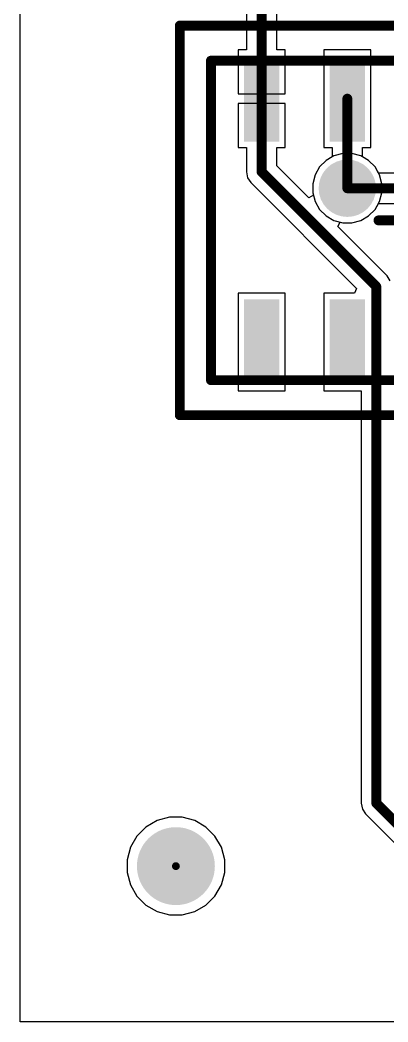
# Model space of a CAD drawing. Header units: millimetres. Extents: x 0 to 53, y 0 to 48.
# Drawn here: x 0 to 9.44, y 0 to 25.72 of the extents above; entities that cross this region are included whole.
import ezdxf

# ---------------------------------------------------------------- set-up
doc = ezdxf.new("R2010")
doc.units = ezdxf.units.MM
for name, color, linetype in [('BottomLayer', 5, 'Continuous'), ('BottomSolder', 6, 'Continuous'), ('Mechanical1', 6, 'Continuous'), ('Mechanical15', 56, 'Continuous'), ('PadHoleLayer', 156, 'Continuous'), ('TopLayer', 1, 'Continuous'), ('TopOverlay', 2, 'Continuous'), ('TopPaste', 8, 'Continuous'), ('TopSolder', 216, 'Continuous'), ('ViaHoleLayer', 16, 'Continuous')]:
    doc.layers.add(name, color=color, linetype=linetype)

# ---------------------------------------------------------------- blocks, each defined once
blk = doc.blocks.new('RELAY_IM03GR_5')
at = {"layer": 'TopLayer'}
for points in [[(-4.15002345, 4.1249981), (-3.45002231, 4.1249981), (-3.45002231, 2.12499702), (-4.15002345, 2.12499702)], [(-0.94997905, 4.1249981), (-0.24997791, 4.1249981), (-0.24997791, 2.12499702), (-0.94997905, 2.12499702)], [(1.25001655, 4.1249981), (1.95001769, 4.1249981), (1.95001769, 2.12499702), (1.25001655, 2.12499702)], [(3.45001215, 4.1249981), (4.15001329, 4.1249981), (4.15001329, 2.12499702), (3.45001215, 2.12499702)], [(-4.15002345, -2.1249767), (-3.45002231, -2.1249767), (-3.45002231, -4.12497778), (-4.15002345, -4.12497778)], [(-0.94997905, -2.1249767), (-0.24997791, -2.1249767), (-0.24997791, -4.12497778), (-0.94997905, -4.12497778)], [(1.25001655, -2.1249767), (1.95001769, -2.1249767), (1.95001769, -4.12497778), (1.25001655, -4.12497778)], [(3.45001215, -2.1249767), (4.15001329, -2.1249767), (4.15001329, -4.12497778), (3.45001215, -4.12497778)]]:
    blk.add_hatch(color=1, dxfattribs=at).paths.add_polyline_path(points)
at = {"layer": 'TopPaste'}
for points in [[(-4.15002345, 4.1249981), (-3.45002231, 4.1249981), (-3.45002231, 2.12499702), (-4.15002345, 2.12499702)], [(-0.94997905, 4.1249981), (-0.24997791, 4.1249981), (-0.24997791, 2.12499702), (-0.94997905, 2.12499702)], [(1.25001655, 4.1249981), (1.95001769, 4.1249981), (1.95001769, 2.12499702), (1.25001655, 2.12499702)], [(3.45001215, 4.1249981), (4.15001329, 4.1249981), (4.15001329, 2.12499702), (3.45001215, 2.12499702)], [(-4.15002345, -2.1249767), (-3.45002231, -2.1249767), (-3.45002231, -4.12497778), (-4.15002345, -4.12497778)], [(-0.94997905, -2.1249767), (-0.24997791, -2.1249767), (-0.24997791, -4.12497778), (-0.94997905, -4.12497778)], [(1.25001655, -2.1249767), (1.95001769, -2.1249767), (1.95001769, -4.12497778), (1.25001655, -4.12497778)], [(3.45001215, -2.1249767), (4.15001329, -2.1249767), (4.15001329, -4.12497778), (3.45001215, -4.12497778)]]:
    blk.add_hatch(color=8, dxfattribs=at).paths.add_polyline_path(points)
at = {"layer": 'TopSolder'}
for points in [[(-4.251623449999999, 4.2265981), (-3.34842231, 4.2265981), (-3.34842231, 2.02339702), (-4.251623449999999, 2.02339702)], [(-1.05157905, 4.2265981), (-0.14837791, 4.2265981), (-0.14837791, 2.02339702), (-1.05157905, 2.02339702)], [(1.14841655, 4.2265981), (2.05161769, 4.2265981), (2.05161769, 2.02339702), (1.14841655, 2.02339702)], [(3.34841215, 4.2265981), (4.25161329, 4.2265981), (4.25161329, 2.02339702), (3.34841215, 2.02339702)], [(-4.251623449999999, -2.0233767), (-3.34842231, -2.0233767), (-3.34842231, -4.22657778), (-4.251623449999999, -4.22657778)], [(-1.05157905, -2.0233767), (-0.14837791, -2.0233767), (-0.14837791, -4.22657778), (-1.05157905, -4.22657778)], [(1.14841655, -2.0233767), (2.05161769, -2.0233767), (2.05161769, -4.22657778), (1.14841655, -4.22657778)], [(3.34841215, -2.0233767), (4.25161329, -2.0233767), (4.25161329, -4.22657778), (3.34841215, -4.22657778)]]:
    blk.add_hatch(color=216, dxfattribs=at).paths.add_polyline_path(points)
at = {"layer": 'Mechanical1', "const_width": 0.254}
for points in [[(-5.09999488, 4.100001959999999), (-5.09999488, -4.099981639999999)], [(5.099984719999999, 4.100001959999999), (-5.09999488, 4.100001959999999)], [(5.099984719999999, 4.100001959999999), (5.099984719999999, -4.099981639999999)], [(5.099984719999999, -4.099981639999999), (-5.09999488, -4.099981639999999)]]:
    blk.add_lwpolyline(points, dxfattribs=at)
at = {"layer": 'Mechanical1', "const_width": 0.127}
for points in [[(-5.16349488, 4.100001959999999, 1), (-5.036494879999999, 4.100001959999999, 1)], [(-5.16349488, 4.100001959999999, 1), (-5.036494879999999, 4.100001959999999, 1)], [(5.03648472, 4.100001959999999, 1), (5.16348472, 4.100001959999999, 1)], [(5.03648472, 4.100001959999999, 1), (5.16348472, 4.100001959999999, 1)], [(-5.16349488, -4.099981639999999, 1), (-5.036494879999999, -4.099981639999999, 1)], [(-5.16349488, -4.099981639999999, 1), (-5.036494879999999, -4.099981639999999, 1)], [(5.03648472, -4.099981639999999, 1), (5.16348472, -4.099981639999999, 1)], [(5.03648472, -4.099981639999999, 1), (5.16348472, -4.099981639999999, 1)]]:
    blk.add_lwpolyline(points, format="xyb", close=True, dxfattribs=at)
at = {"layer": 'Mechanical15', "const_width": 0.254}
for points in [[(-5.899993279999999, 4.99997476), (-5.899993279999999, -5.000005239999999)], [(5.89998312, 4.99997476), (-5.899993279999999, 4.99997476)], [(5.89998312, 4.99997476), (5.89998312, -5.000005239999999)], [(2.032e-05, 0.7999831599999999), (2.032e-05, -0.80001364)], [(0.80001872, -1.524e-05), (-0.7999780799999999, -1.524e-05)], [(5.89998312, -5.000005239999999), (-5.899993279999999, -5.000005239999999)]]:
    blk.add_lwpolyline(points, dxfattribs=at)
at = {"layer": 'Mechanical15', "const_width": 0.127}
for points in [[(-5.96349328, 4.99997476, 1), (-5.836493279999999, 4.99997476, 1)], [(-5.96349328, 4.99997476, 1), (-5.836493279999999, 4.99997476, 1)], [(5.83648312, 4.99997476, 1), (5.96348312, 4.99997476, 1)], [(5.83648312, 4.99997476, 1), (5.96348312, 4.99997476, 1)], [(-0.06347968, 0.7999831599999999, 1), (0.06352032, 0.7999831599999999, 1)], [(-0.86347808, -1.524e-05, 1), (-0.7364780799999999, -1.524e-05, 1)], [(0.73651872, -1.524e-05, 1), (0.86351872, -1.524e-05, 1)], [(-0.06347968, -0.80001364, 1), (0.06352032, -0.80001364, 1)], [(-5.96349328, -5.000005239999999, 1), (-5.836493279999999, -5.000005239999999, 1)], [(-5.96349328, -5.000005239999999, 1), (-5.836493279999999, -5.000005239999999, 1)], [(5.83648312, -5.000005239999999, 1), (5.96348312, -5.000005239999999, 1)], [(5.83648312, -5.000005239999999, 1), (5.96348312, -5.000005239999999, 1)]]:
    blk.add_lwpolyline(points, format="xyb", close=True, dxfattribs=at)
at = {"layer": 'TopOverlay', "const_width": 0.254}
for points in [[(5.099984719999999, 4.100001959999999), (-5.09999488, 4.100001959999999)], [(-5.09999488, 4.100001959999999), (-5.09999488, -4.099981639999999)], [(5.099984719999999, 4.100001959999999), (5.099984719999999, -4.099981639999999)], [(5.099984719999999, -4.099981639999999), (-5.09999488, -4.099981639999999)]]:
    blk.add_lwpolyline(points, dxfattribs=at)
at = {"layer": 'TopOverlay', "const_width": 0.127}
for points in [[(-5.16349488, 4.100001959999999, 1), (-5.036494879999999, 4.100001959999999, 1)], [(-5.16349488, 4.100001959999999, 1), (-5.036494879999999, 4.100001959999999, 1)], [(5.03648472, 4.100001959999999, 1), (5.16348472, 4.100001959999999, 1)], [(5.03648472, 4.100001959999999, 1), (5.16348472, 4.100001959999999, 1)], [(-5.16349488, -4.099981639999999, 1), (-5.036494879999999, -4.099981639999999, 1)], [(-5.16349488, -4.099981639999999, 1), (-5.036494879999999, -4.099981639999999, 1)], [(5.03648472, -4.099981639999999, 1), (5.16348472, -4.099981639999999, 1)], [(5.03648472, -4.099981639999999, 1), (5.16348472, -4.099981639999999, 1)]]:
    blk.add_lwpolyline(points, format="xyb", close=True, dxfattribs=at)

msp = doc.modelspace()

# ---------------------------------------------------------------- hatches: boundary and pattern name
at = {"layer": 'BottomLayer'}
h = msp.add_hatch(color=5, dxfattribs=at)
edge = h.paths.add_edge_path()
edge.add_arc((8.40000098, 21.40000038), 0.635, 0, 360)
at = {"layer": 'BottomSolder'}
h = msp.add_hatch(color=6, dxfattribs=at)
edge = h.paths.add_edge_path()
edge.add_arc((8.40000098, 21.40000038), 0.7366, 0, 360)
h = msp.add_hatch(color=6, dxfattribs=at)
edge = h.paths.add_edge_path()
edge.add_arc((3.999992, 3.999992), 0.1016, 0, 360)
at = {"layer": 'PadHoleLayer'}
h = msp.add_hatch(color=156, dxfattribs=at)
edge = h.paths.add_edge_path()
edge.add_arc((3.999992, 3.999992), 1.00000054, 0, 360)
at = {"layer": 'TopLayer'}
h = msp.add_hatch(color=1, dxfattribs=at)
edge = h.paths.add_edge_path()
edge.add_arc((8.40000098, 21.40000038), 0.635, 0, 360)
at = {"layer": 'TopSolder'}
h = msp.add_hatch(color=216, dxfattribs=at)
edge = h.paths.add_edge_path()
edge.add_arc((8.40000098, 21.40000038), 0.7366, 0, 360)
h = msp.add_hatch(color=216, dxfattribs=at)
edge = h.paths.add_edge_path()
edge.add_arc((3.999992, 3.999992), 0.1016, 0, 360)
at = {"layer": 'ViaHoleLayer'}
h = msp.add_hatch(color=16, dxfattribs=at)
edge = h.paths.add_edge_path()
edge.add_arc((8.40000098, 21.40000038), 0.3556, 0, 360)

# ---------------------------------------------------------------- linework, layer by layer
at = {"layer": 'BottomLayer'}
for p, q in [((0, 0), (0, 48.00000052)), ((8.05685968, 22.2284163), (7.85414228, 22.11137818)), ((8.28296286, 22.28900038), (8.05685968, 22.2284163)), ((8.5170391, 22.28900038), (8.28296286, 22.28900038)), ((8.743142279999999, 22.2284163), (8.5170391, 22.28900038)), ((8.94585968, 22.11137818), (8.743142279999999, 22.2284163)), ((7.68862318, 21.94585908), (7.57158506, 21.74314168)), ((7.85414228, 22.11137818), (7.68862318, 21.94585908)), ((9.11137878, 21.94585908), (8.94585968, 22.11137818)), ((9.202249819999999, 21.78846544), (9.11137878, 21.94585908)), ((7.57158506, 21.74314168), (7.511000979999999, 21.5170385)), ((26.60000014, 21.78846544), (9.202249819999999, 21.78846544)), ((7.511000979999999, 21.5170385), (7.511000979999999, 21.28296226)), ((7.511000979999999, 21.28296226), (7.57158506, 21.05685908)), ((7.57158506, 21.05685908), (7.68862318, 20.85414168)), ((7.68862318, 20.85414168), (7.85414228, 20.68862258)), ((8.94585968, 20.68862258), (9.11137878, 20.85414168)), ((9.11137878, 20.85414168), (9.202249819999999, 21.01153532)), ((9.202249819999999, 21.01153532), (26.43909368, 21.01153532)), ((7.85414228, 20.68862258), (8.05685968, 20.57158446)), ((8.743142279999999, 20.57158446), (8.94585968, 20.68862258)), ((8.05685968, 20.57158446), (8.28296286, 20.51100038)), ((8.28296286, 20.51100038), (8.5170391, 20.51100038)), ((8.5170391, 20.51100038), (8.743142279999999, 20.57158446)), ((3.515967059999999, 5.16853424), (3.23001894, 5.00344186)), ((3.83489962, 5.25399254), (3.515967059999999, 5.16853424)), ((4.16508438, 5.25399254), (3.83489962, 5.25399254)), ((4.48401694, 5.16853424), (4.16508438, 5.25399254)), ((4.76996506, 5.00344186), (4.48401694, 5.16853424)), ((3.23001894, 5.00344186), (2.99654214, 4.76996506)), ((5.00344186, 4.76996506), (4.76996506, 5.00344186)), ((2.99654214, 4.76996506), (2.83144976, 4.48401694)), ((5.16853424, 4.48401694), (5.00344186, 4.76996506)), ((2.83144976, 4.48401694), (2.745991459999999, 4.16508438)), ((5.25399254, 4.16508438), (5.16853424, 4.48401694)), ((2.745991459999999, 4.16508438), (2.745991459999999, 3.83489962)), ((5.25399254, 3.83489962), (5.25399254, 4.16508438)), ((2.745991459999999, 3.83489962), (2.83144976, 3.515967059999999)), ((5.16853424, 3.515967059999999), (5.25399254, 3.83489962)), ((2.83144976, 3.515967059999999), (2.99654214, 3.23001894)), ((5.00344186, 3.23001894), (5.16853424, 3.515967059999999)), ((2.99654214, 3.23001894), (3.23001894, 2.99654214)), ((4.76996506, 2.99654214), (5.00344186, 3.23001894)), ((3.23001894, 2.99654214), (3.515967059999999, 2.83144976)), ((3.515967059999999, 2.83144976), (3.83489962, 2.745991459999999)), ((4.16508438, 2.745991459999999), (4.48401694, 2.83144976)), ((4.48401694, 2.83144976), (4.76996506, 2.99654214)), ((3.83489962, 2.745991459999999), (4.16508438, 2.745991459999999)), ((53.00000068, 0), (0, 0))]:
    msp.add_line(p, q, dxfattribs=at)
at = {"layer": 'BottomLayer', "const_width": 0.254}
msp.add_lwpolyline([(8.40000098, 21.40000038), (26.60000014, 21.40000038)], dxfattribs=at)
at = {"layer": 'BottomLayer', "const_width": 0.127}
msp.add_lwpolyline([(8.33650098, 21.40000038, 1), (8.463500980000001, 21.40000038, 1)], format="xyb", close=True, dxfattribs=at)
at = {"layer": 'TopLayer'}
for p, q in [((0, 0), (0, 48.00000052)), ((5.811522539999999, 27.09090594), (5.811522539999999, 24.95397854)), ((6.58845266, 24.95397854), (6.58845266, 27.2518124)), ((5.811522539999999, 24.95397854), (5.595988299999999, 24.95397854)), ((5.595988299999999, 24.95397854), (5.595988299999999, 23.826978)), ((6.803986899999999, 24.95397854), (6.58845266, 24.95397854)), ((6.803986899999999, 23.826978), (6.803986899999999, 24.95397854)), ((9.0039825, 24.95397854), (7.7959839, 24.95397854)), ((7.7959839, 24.95397854), (7.7959839, 22.44597746)), ((9.0039825, 22.44597746), (9.0039825, 24.95397854)), ((5.595988299999999, 23.826978), (6.1999876, 23.826978)), ((6.1999876, 23.826978), (6.803986899999999, 23.826978)), ((6.1999876, 23.572978), (5.595988299999999, 23.572978)), ((5.595988299999999, 23.572978), (5.595988299999999, 22.44597746)), ((6.803986899999999, 23.572978), (6.1999876, 23.572978)), ((6.803986899999999, 22.44597746), (6.803986899999999, 23.572978)), ((5.595988299999999, 22.44597746), (5.811522539999999, 22.44597746)), ((5.811522539999999, 22.44597746), (5.811522539999999, 21.8186)), ((6.58845266, 21.97950646), (6.58845266, 22.44597746)), ((6.58845266, 22.44597746), (6.803986899999999, 22.44597746)), ((7.7959839, 22.44597746), (8.011528299999998, 22.44597746)), ((8.011528299999998, 22.44597746), (8.011528299999998, 22.20224414)), ((8.78845842, 22.2022543), (8.78845842, 22.44597746)), ((8.78845842, 22.44597746), (9.0039825, 22.44597746)), ((8.011528299999998, 22.20224414), (7.85414228, 22.11137818)), ((8.94585968, 22.11137818), (8.78845842, 22.2022543)), ((7.41411776, 21.15384136), (6.58845266, 21.97950646)), ((7.68862318, 21.94585908), (7.57158506, 21.74314168)), ((7.85414228, 22.11137818), (7.68862318, 21.94585908)), ((9.11137878, 21.94585908), (8.94585968, 22.11137818)), ((9.2284169, 21.74314168), (9.11137878, 21.94585908)), ((5.811522539999999, 21.8186), (5.84109322, 21.66994142)), ((5.84109322, 21.66994142), (5.925301839999999, 21.54391424)), ((7.57158506, 21.74314168), (7.511000979999999, 21.5170385)), ((9.289000979999999, 21.5170385), (9.2284169, 21.74314168)), ((5.925301839999999, 21.54391424), (8.638212339999999, 18.83100374)), ((7.511000979999999, 21.5170385), (7.511000979999999, 21.28296226)), ((9.289000979999999, 21.28296226), (9.289000979999999, 21.5170385)), ((7.52798342, 21.21958164), (7.41411776, 21.15384136)), ((7.511000979999999, 21.28296226), (7.52798342, 21.21958164)), ((9.2284169, 21.05685908), (9.289000979999999, 21.28296226)), ((8.94585968, 20.68862258), (9.11137878, 20.85414168)), ((9.11137878, 20.85414168), (9.2284169, 21.05685908)), ((8.743142279999999, 20.57158446), (8.94585968, 20.68862258)), ((8.15384196, 20.41411716), (8.21958224, 20.52798282)), ((9.418685759999999, 19.14927336), (8.15384196, 20.41411716)), ((8.21958224, 20.52798282), (8.28296286, 20.51100038)), ((8.28296286, 20.51100038), (8.5170391, 20.51100038)), ((8.5170391, 20.51100038), (8.743142279999999, 20.57158446)), ((9.502894379999999, 19.02324618), (9.418685759999999, 19.14927336)), ((8.638212339999999, 18.83100374), (8.5856064, 18.70400374)), ((6.803986899999999, 18.70400374), (5.595988299999999, 18.70400374)), ((5.595988299999999, 18.70400374), (5.595988299999999, 16.19600266)), ((6.803986899999999, 16.19600266), (6.803986899999999, 18.70400374)), ((8.5856064, 18.70400374), (7.7959839, 18.70400374)), ((7.7959839, 18.70400374), (7.7959839, 16.19600266)), ((5.595988299999999, 16.19600266), (6.803986899999999, 16.19600266)), ((7.7959839, 16.19600266), (8.75553494, 16.19600266)), ((8.75553494, 16.19600266), (8.75553494, 5.6134)), ((8.75553494, 5.6134), (8.78510562, 5.46474142)), ((8.78510562, 5.46474142), (8.86931424, 5.33871424)), ((3.515967059999999, 5.16853424), (3.23001894, 5.00344186)), ((3.83489962, 5.25399254), (3.515967059999999, 5.16853424)), ((4.16508438, 5.25399254), (3.83489962, 5.25399254)), ((4.48401694, 5.16853424), (4.16508438, 5.25399254)), ((4.76996506, 5.00344186), (4.48401694, 5.16853424)), ((8.86931424, 5.33871424), (9.885311699999999, 4.32271424)), ((3.23001894, 5.00344186), (2.99654214, 4.76996506)), ((5.00344186, 4.76996506), (4.76996506, 5.00344186)), ((2.99654214, 4.76996506), (2.83144976, 4.48401694)), ((5.16853424, 4.48401694), (5.00344186, 4.76996506)), ((2.83144976, 4.48401694), (2.745991459999999, 4.16508438)), ((5.25399254, 4.16508438), (5.16853424, 4.48401694)), ((2.745991459999999, 4.16508438), (2.745991459999999, 3.83489962)), ((5.25399254, 3.83489962), (5.25399254, 4.16508438)), ((2.745991459999999, 3.83489962), (2.83144976, 3.515967059999999)), ((5.16853424, 3.515967059999999), (5.25399254, 3.83489962)), ((2.83144976, 3.515967059999999), (2.99654214, 3.23001894)), ((5.00344186, 3.23001894), (5.16853424, 3.515967059999999)), ((2.99654214, 3.23001894), (3.23001894, 2.99654214)), ((4.76996506, 2.99654214), (5.00344186, 3.23001894)), ((3.23001894, 2.99654214), (3.515967059999999, 2.83144976)), ((3.515967059999999, 2.83144976), (3.83489962, 2.745991459999999)), ((4.16508438, 2.745991459999999), (4.48401694, 2.83144976)), ((4.48401694, 2.83144976), (4.76996506, 2.99654214)), ((3.83489962, 2.745991459999999), (4.16508438, 2.745991459999999)), ((53.00000068, 0), (0, 0))]:
    msp.add_line(p, q, dxfattribs=at)
at = {"layer": 'TopLayer', "const_width": 0.254}
for points in [[(6.1999876, 23.699978), (6.1999876, 27.2518124)], [(6.1999876, 21.8186), (6.1999876, 23.699978)], [(8.3999832, 23.699978), (8.39999336, 23.69996784)], [(8.39999336, 21.400008), (8.39999336, 23.69996784)], [(6.1999876, 21.8186), (9.143999999999998, 18.8745876)], [(8.39999336, 21.400008), (8.40000098, 21.40000038)], [(9.143999999999998, 5.6134), (9.143999999999998, 18.8745876)], [(9.143999999999998, 5.6134), (10.16, 4.597399999999999)]]:
    msp.add_lwpolyline(points, dxfattribs=at)
at = {"layer": 'TopLayer', "const_width": 0.127}
for points in [[(6.1364876, 23.699978, 1), (6.263487599999999, 23.699978, 1)], [(6.1364876, 23.699978, 1), (6.263487599999999, 23.699978, 1)], [(8.3364832, 23.699978, 1), (8.463483199999999, 23.699978, 1)], [(8.33649336, 23.69996784, 1), (8.46349336, 23.69996784, 1)], [(8.33649336, 23.69996784, 1), (8.46349336, 23.69996784, 1)], [(6.1364876, 21.8186, 1), (6.263487599999999, 21.8186, 1)], [(6.1364876, 21.8186, 1), (6.263487599999999, 21.8186, 1)], [(8.33649336, 21.400008, 1), (8.46349336, 21.400008, 1)], [(8.33649336, 21.400008, 1), (8.46349336, 21.400008, 1)], [(8.33650098, 21.40000038, 1), (8.463500980000001, 21.40000038, 1)], [(9.080499999999999, 18.8745876, 1), (9.2075, 18.8745876, 1)], [(9.080499999999999, 18.8745876, 1), (9.2075, 18.8745876, 1)], [(9.080499999999999, 5.6134, 1), (9.2075, 5.6134, 1)], [(9.080499999999999, 5.6134, 1), (9.2075, 5.6134, 1)]]:
    msp.add_lwpolyline(points, format="xyb", close=True, dxfattribs=at)

# ---------------------------------------------------------------- block references
at = {"rotation": 180}
msp.add_blockref('RELAY_IM03GR_5', (10.00000032, 20.57500076), dxfattribs=at)

doc.saveas('drawing.dxf')
